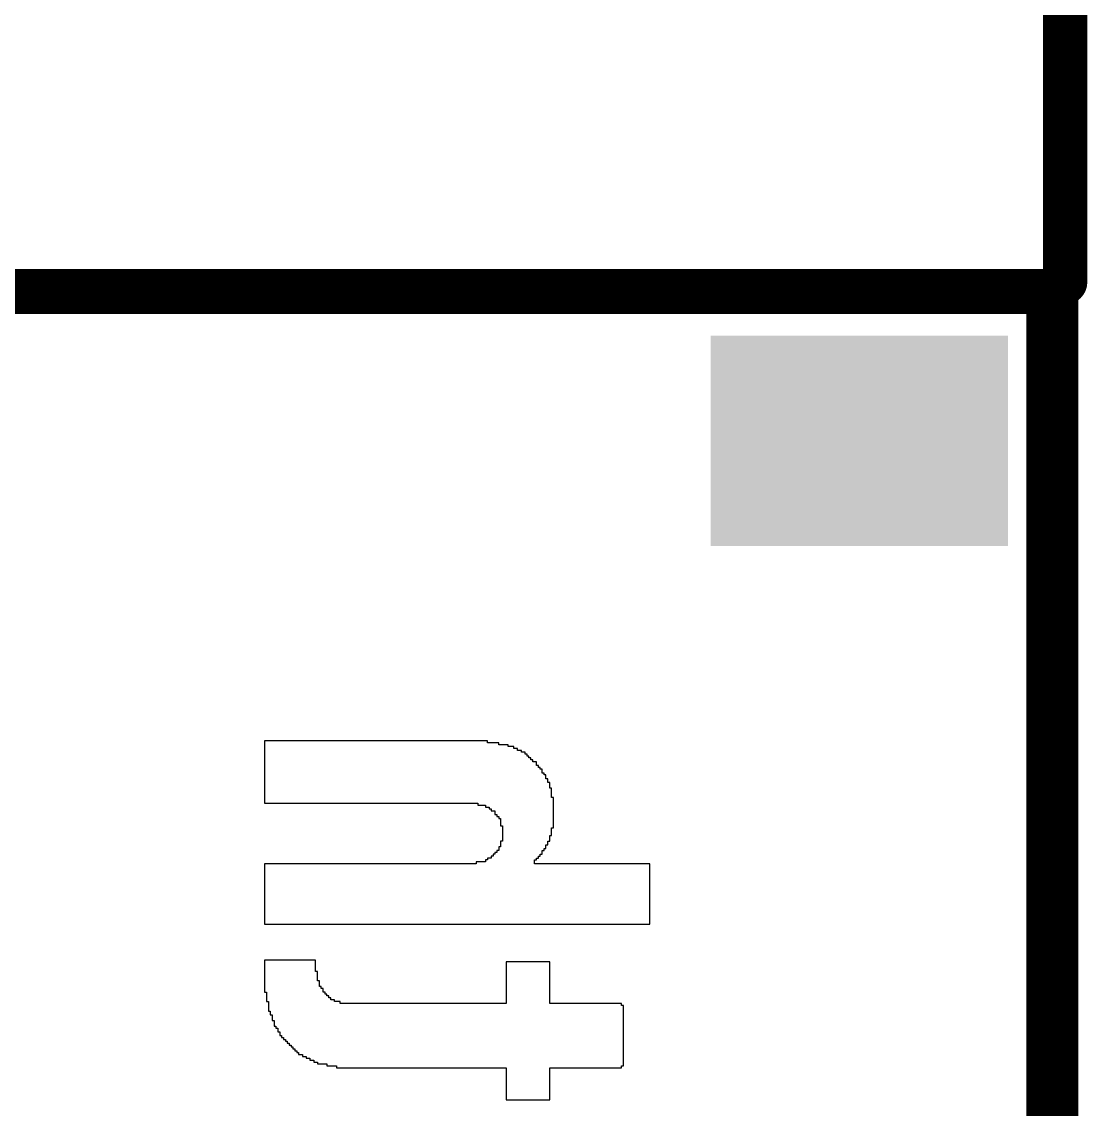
# Model space of a CAD drawing. Header units: inches. Extents: x -35 to 304, y -8 to 63.
# Drawn here: x 13.003 to 16.06, y 6.627 to 9.748 of the extents above; entities that cross this region are included whole.
import ezdxf

# ---------------------------------------------------------------- set-up
doc = ezdxf.new("R2010")
doc.units = ezdxf.units.IN
for name, color, linetype in [('Board Outline', 216, 'Continuous'), ('Bottom Overlay', 54, 'Continuous'), ('Dimensions', 6, 'Continuous'), ('Top Layer', 1, 'Continuous'), ('Top Overlay', 2, 'Continuous'), ('Top Paste', 8, 'Continuous'), ('Top Solder', 216, 'Continuous')]:
    doc.layers.add(name, color=color, linetype=linetype)

# ---------------------------------------------------------------- blocks, each defined once
blk = doc.blocks.new('EYSHSNZWZ_12')
at = {"layer": 'Top Layer'}
blk.add_hatch(color=1, dxfattribs=at).paths.add_polyline_path([(3.474999399999999, 1.47500086), (4.12500064, 1.47500086), (4.12500064, 1.07500166), (3.474999399999999, 1.07500166)])
at = {"layer": 'Top Paste'}
for points in [[(3.474999399999999, 1.47500086), (4.12500064, 1.47500086), (4.12500064, 1.07500166), (3.474999399999999, 1.07500166)], [(3.57999538, 1.12499902), (4.0199945, 1.12499902), (4.0199945, 1.42499842), (3.57999538, 1.42499842)]]:
    blk.add_hatch(color=8, dxfattribs=at).paths.add_polyline_path(points)
at = {"layer": 'Top Solder'}
blk.add_hatch(color=216, dxfattribs=at).paths.add_polyline_path([(3.3733994, 1.57660086), (4.22660064, 1.57660086), (4.22660064, 0.97340166), (3.3733994, 0.97340166)])
at = {"layer": 'Top Overlay'}
for points in [[(-4.318000000000001, 1.6764, 0.0762, 0.0762, 0), (4.318000000000001, 1.6764, 0.0762, 0.0762, 0)], [(4.318000000000001, -1.6764, 0.0762, 0.0762, 0), (4.318000000000001, 1.6764, 0.0762, 0.0762, 0)]]:
    blk.add_lwpolyline(points, format="xyseb", dxfattribs=at)
blk.add_lwpolyline([(4.29895, 1.6764, 0.0381, 0.0381, 1), (4.337050000000001, 1.6764, 0.0381, 0.0381, 1)], format="xyseb", close=True, dxfattribs=at)
blk.add_lwpolyline([(4.29895, 1.6764, 0.0381, 0.0381, 1), (4.337050000000001, 1.6764, 0.0381, 0.0381, 1)], format="xyseb", close=True, dxfattribs=at)

msp = doc.modelspace()

# ---------------------------------------------------------------- linework, layer by layer
at = {"layer": 'Board Outline'}
for points in [[(11.4981355, 9.00001248, 0.0762, 0.0762, 0), (15.9968692, 9.00001248, 0.0762, 0.0762, 0)], [(15.9968692, 9.00001248, 0.0762, 0.0762, 0), (15.9968819, 9.00002518, 0.0762, 0.0762, 0)], [(15.9968819, 2.54e-05, 0.0762, 0.0762, 0), (15.9968819, 9.00002518, 0.0762, 0.0762, 0)]]:
    msp.add_lwpolyline(points, format="xyseb", dxfattribs=at)
for points in [[(15.9778192, 9.00001248, 0.0381, 0.0381, 1), (16.0159192, 9.00001248, 0.0381, 0.0381, 1)], [(15.9778192, 9.00001248, 0.0381, 0.0381, 1), (16.0159192, 9.00001248, 0.0381, 0.0381, 1)], [(15.9778319, 9.00002518, 0.0381, 0.0381, 1), (16.0159319, 9.00002518, 0.0381, 0.0381, 1)], [(15.9778319, 9.00002518, 0.0381, 0.0381, 1), (16.0159319, 9.00002518, 0.0381, 0.0381, 1)]]:
    msp.add_lwpolyline(points, format="xyseb", close=True, dxfattribs=at)
at = {"layer": 'Bottom Overlay'}
for p, q in [((14.33905692, 7.683901319999999), (13.69965256, 7.683901319999999)), ((13.69965256, 7.683901319999999), (13.69965256, 7.50508532)), ((14.33905692, 7.67848096), (14.33905692, 7.683901319999999)), ((14.37156892, 7.67848096), (14.33905692, 7.67848096)), ((14.37156892, 7.673063139999999), (14.37156892, 7.67848096)), ((14.39866056, 7.673063139999999), (14.37156892, 7.673063139999999)), ((14.39866056, 7.66764532), (14.39866056, 7.673063139999999)), ((14.41491656, 7.66764532), (14.39866056, 7.66764532)), ((14.41491656, 7.66222496), (14.41491656, 7.66764532)), ((14.42575474, 7.66222496), (14.41491656, 7.66222496)), ((14.42575474, 7.656807140000001), (14.42575474, 7.66222496)), ((14.43659292, 7.656807140000001), (14.42575474, 7.656807140000001)), ((14.43659292, 7.65138932), (14.43659292, 7.656807140000001)), ((14.44742856, 7.65138932), (14.43659292, 7.65138932)), ((14.44742856, 7.64596896), (14.44742856, 7.65138932)), ((14.45284892, 7.64596896), (14.44742856, 7.64596896)), ((14.45284892, 7.640551139999999), (14.45284892, 7.64596896)), ((14.45826674, 7.640551139999999), (14.45284892, 7.640551139999999)), ((14.45826674, 7.63513332), (14.45826674, 7.640551139999999)), ((14.46368456, 7.63513332), (14.45826674, 7.63513332)), ((14.46368456, 7.629712959999999), (14.46368456, 7.63513332)), ((14.46910492, 7.629712959999999), (14.46368456, 7.629712959999999)), ((14.46910492, 7.62429514), (14.46910492, 7.629712959999999)), ((14.47994056, 7.62429514), (14.46910492, 7.62429514)), ((14.47994056, 7.61345696), (14.47994056, 7.62429514)), ((14.48536092, 7.61345696), (14.47994056, 7.61345696)), ((14.48536092, 7.60803914), (14.48536092, 7.61345696)), ((14.49077874, 7.60803914), (14.48536092, 7.60803914)), ((14.49077874, 7.60262132), (14.49077874, 7.60803914)), ((14.49619656, 7.60262132), (14.49077874, 7.60262132)), ((14.49619656, 7.59178314), (14.49619656, 7.60262132)), ((14.50161692, 7.59178314), (14.49619656, 7.59178314)), ((14.50161692, 7.58636532), (14.50161692, 7.59178314)), ((14.50703474, 7.58636532), (14.50161692, 7.58636532)), ((14.50703474, 7.575527139999999), (14.50703474, 7.58636532)), ((14.51245256, 7.575527139999999), (14.50703474, 7.575527139999999)), ((14.51245256, 7.564688959999999), (14.51245256, 7.575527139999999)), ((14.51787292, 7.564688959999999), (14.51245256, 7.564688959999999)), ((14.51787292, 7.54843296), (14.51787292, 7.564688959999999)), ((14.52329074, 7.54843296), (14.51787292, 7.54843296)), ((14.52329074, 7.521341319999999), (14.52329074, 7.54843296)), ((14.52870856, 7.521341319999999), (14.52329074, 7.521341319999999)), ((14.52870856, 7.434640959999999), (14.52870856, 7.521341319999999)), ((13.69965256, 7.50508532), (14.10063474, 7.50508532)), ((14.10063474, 7.50508532), (14.10605256, 7.50508532)), ((14.10605256, 7.50508532), (14.31196274, 7.50508532)), ((14.31196274, 7.50508532), (14.31196274, 7.499664959999999)), ((14.31196274, 7.499664959999999), (14.33363656, 7.499664959999999)), ((14.33363656, 7.499664959999999), (14.33363656, 7.49424714)), ((14.33363656, 7.49424714), (14.34447474, 7.49424714)), ((14.34447474, 7.49424714), (14.34447474, 7.488829319999999)), ((14.34447474, 7.488829319999999), (14.34989256, 7.488829319999999)), ((14.34989256, 7.488829319999999), (14.34989256, 7.483408959999999)), ((14.34989256, 7.483408959999999), (14.36073074, 7.483408959999999)), ((14.36073074, 7.483408959999999), (14.36073074, 7.47257332)), ((14.36073074, 7.47257332), (14.36614856, 7.47257332)), ((14.36614856, 7.47257332), (14.36614856, 7.467152959999999)), ((14.36614856, 7.467152959999999), (14.37156892, 7.467152959999999)), ((14.37156892, 7.467152959999999), (14.37156892, 7.46173514)), ((14.37156892, 7.46173514), (14.37698674, 7.46173514)), ((14.37698674, 7.46173514), (14.37698674, 7.44006132)), ((14.37698674, 7.44006132), (14.38240456, 7.44006132)), ((14.38240456, 7.44006132), (14.38240456, 7.39671114)), ((14.52329074, 7.412967139999999), (14.52329074, 7.434640959999999)), ((14.52329074, 7.434640959999999), (14.52870856, 7.434640959999999)), ((14.38240456, 7.39671114), (14.37698674, 7.39671114)), ((14.37698674, 7.39671114), (14.37698674, 7.38045514)), ((14.51245256, 7.385872959999999), (14.51245256, 7.39671114)), ((14.51245256, 7.39671114), (14.51787292, 7.39671114)), ((14.51787292, 7.39671114), (14.51787292, 7.412967139999999)), ((14.51787292, 7.412967139999999), (14.52329074, 7.412967139999999)), ((14.36614856, 7.364199139999999), (14.36073074, 7.364199139999999)), ((14.36073074, 7.364199139999999), (14.36073074, 7.35878132)), ((14.37156892, 7.36961696), (14.36614856, 7.36961696)), ((14.36614856, 7.36961696), (14.36614856, 7.364199139999999)), ((14.37698674, 7.38045514), (14.37156892, 7.38045514)), ((14.37156892, 7.38045514), (14.37156892, 7.36961696)), ((14.49619656, 7.35878132), (14.49619656, 7.36961696)), ((14.49619656, 7.36961696), (14.50161692, 7.36961696)), ((14.50161692, 7.36961696), (14.50161692, 7.37503732)), ((14.50161692, 7.37503732), (14.50703474, 7.37503732)), ((14.50703474, 7.37503732), (14.50703474, 7.385872959999999)), ((14.50703474, 7.385872959999999), (14.51245256, 7.385872959999999)), ((14.33363656, 7.33710496), (14.30654492, 7.33710496)), ((14.30654492, 7.33710496), (14.30654492, 7.33168714)), ((14.33905692, 7.342525319999999), (14.33363656, 7.342525319999999)), ((14.33363656, 7.342525319999999), (14.33363656, 7.33710496)), ((14.34989256, 7.34794314), (14.33905692, 7.34794314)), ((14.33905692, 7.34794314), (14.33905692, 7.342525319999999)), ((14.35531292, 7.35336096), (14.34989256, 7.35336096)), ((14.34989256, 7.35336096), (14.34989256, 7.34794314)), ((14.36073074, 7.35878132), (14.35531292, 7.35878132)), ((14.35531292, 7.35878132), (14.35531292, 7.35336096)), ((14.47452274, 7.33168714), (14.47452274, 7.342525319999999)), ((14.47452274, 7.342525319999999), (14.47994056, 7.342525319999999)), ((14.47994056, 7.342525319999999), (14.47994056, 7.34794314)), ((14.47994056, 7.34794314), (14.48536092, 7.34794314)), ((14.48536092, 7.34794314), (14.48536092, 7.35336096)), ((14.48536092, 7.35336096), (14.49077874, 7.35336096)), ((14.49077874, 7.35336096), (14.49077874, 7.35878132)), ((14.49077874, 7.35878132), (14.49619656, 7.35878132)), ((14.30654492, 7.33168714), (13.69965256, 7.33168714)), ((13.69965256, 7.33168714), (13.69965256, 7.158288959999999)), ((14.80506056, 7.33168714), (14.47452274, 7.33168714)), ((14.80506056, 7.158288959999999), (14.80506056, 7.33168714)), ((13.69965256, 7.158288959999999), (14.80506056, 7.158288959999999)), ((13.84595656, 7.05533514), (13.69965256, 7.05533514)), ((13.69965256, 7.05533514), (13.69965256, 6.96321696)), ((13.84595656, 7.022823139999999), (13.84595656, 7.05533514)), ((13.85137692, 7.022823139999999), (13.84595656, 7.022823139999999)), ((13.85137692, 6.99572896), (13.85137692, 7.022823139999999)), ((14.51787292, 7.04991732), (14.39324274, 7.04991732)), ((14.39324274, 7.04991732), (14.39324274, 6.93070496)), ((14.51787292, 6.93070496), (14.51787292, 7.04991732)), ((13.85679474, 6.99572896), (13.85137692, 6.99572896)), ((13.85679474, 6.979472959999999), (13.85679474, 6.99572896)), ((13.69965256, 6.96321696), (13.70507292, 6.96321696)), ((13.70507292, 6.96321696), (13.70507292, 6.936125319999999)), ((13.86221256, 6.979472959999999), (13.85679474, 6.979472959999999)), ((13.86221256, 6.97405514), (13.86221256, 6.979472959999999)), ((13.86763292, 6.97405514), (13.86221256, 6.97405514)), ((13.86763292, 6.96321696), (13.86763292, 6.97405514)), ((13.87305074, 6.96321696), (13.86763292, 6.96321696)), ((13.87305074, 6.957799139999999), (13.87305074, 6.96321696)), ((13.70507292, 6.936125319999999), (13.71049074, 6.936125319999999)), ((13.71049074, 6.936125319999999), (13.71049074, 6.90903114)), ((13.87846856, 6.957799139999999), (13.87305074, 6.957799139999999)), ((13.87846856, 6.95238132), (13.87846856, 6.957799139999999)), ((13.88388892, 6.95238132), (13.87846856, 6.95238132)), ((13.88388892, 6.946960959999999), (13.88388892, 6.95238132)), ((13.88930674, 6.946960959999999), (13.88388892, 6.946960959999999)), ((13.88930674, 6.941543139999999), (13.88930674, 6.946960959999999)), ((13.90014492, 6.941543139999999), (13.88930674, 6.941543139999999)), ((13.90014492, 6.936125319999999), (13.90014492, 6.941543139999999)), ((13.91640092, 6.936125319999999), (13.90014492, 6.936125319999999)), ((13.91640092, 6.93070496), (13.91640092, 6.936125319999999)), ((14.39324274, 6.93070496), (13.91640092, 6.93070496)), ((14.72378056, 6.93070496), (14.51787292, 6.93070496)), ((14.72378056, 6.925287139999999), (14.72378056, 6.93070496)), ((13.71049074, 6.90903114), (13.71590856, 6.90903114)), ((13.71590856, 6.90903114), (13.71590856, 6.898192959999999)), ((13.71590856, 6.898192959999999), (13.72132892, 6.898192959999999)), ((13.72132892, 6.898192959999999), (13.72132892, 6.88193696)), ((14.72920092, 6.925287139999999), (14.72378056, 6.925287139999999)), ((14.72920092, 6.75188896), (14.72920092, 6.925287139999999)), ((13.72132892, 6.88193696), (13.72674674, 6.88193696)), ((13.72674674, 6.88193696), (13.72674674, 6.86568096)), ((13.72674674, 6.86568096), (13.73216456, 6.86568096)), ((13.73216456, 6.86568096), (13.73216456, 6.860263140000001)), ((13.73216456, 6.860263140000001), (13.73758492, 6.860263140000001)), ((13.73758492, 6.860263140000001), (13.73758492, 6.84942496)), ((13.73758492, 6.84942496), (13.74300274, 6.84942496)), ((13.74300274, 6.84942496), (13.74300274, 6.838589320000001)), ((13.74300274, 6.838589320000001), (13.74842056, 6.838589320000001)), ((13.74842056, 6.838589320000001), (13.74842056, 6.833168959999999)), ((13.74842056, 6.833168959999999), (13.75384092, 6.833168959999999)), ((13.75384092, 6.833168959999999), (13.75384092, 6.82775114)), ((13.75384092, 6.82775114), (13.75925874, 6.82775114)), ((13.75925874, 6.82775114), (13.75925874, 6.822333319999999)), ((13.75925874, 6.822333319999999), (13.76467656, 6.822333319999999)), ((13.76467656, 6.822333319999999), (13.76467656, 6.81691296)), ((13.76467656, 6.81691296), (13.77009692, 6.81691296)), ((13.77009692, 6.81691296), (13.77009692, 6.81149514)), ((13.77009692, 6.81149514), (13.77551474, 6.81149514)), ((13.77551474, 6.81149514), (13.77551474, 6.80607732)), ((13.77551474, 6.80607732), (13.78093256, 6.80607732)), ((13.78093256, 6.80607732), (13.78093256, 6.80065696)), ((13.78093256, 6.80065696), (13.78635292, 6.80065696)), ((13.78635292, 6.80065696), (13.78635292, 6.795239140000001)), ((13.78635292, 6.795239140000001), (13.79177074, 6.795239140000001)), ((13.79177074, 6.795239140000001), (13.79177074, 6.78982132)), ((13.79177074, 6.78982132), (13.79718856, 6.78982132)), ((13.79718856, 6.78982132), (13.79718856, 6.78440096)), ((13.79718856, 6.78440096), (13.80802674, 6.78440096)), ((13.80802674, 6.78440096), (13.80802674, 6.778983139999999)), ((13.80802674, 6.778983139999999), (13.81886492, 6.778983139999999)), ((13.81886492, 6.778983139999999), (13.81886492, 6.77356532)), ((13.81886492, 6.77356532), (13.82970056, 6.77356532)), ((13.82970056, 6.77356532), (13.82970056, 6.768144959999999)), ((13.82970056, 6.768144959999999), (13.84053874, 6.768144959999999)), ((13.84053874, 6.768144959999999), (13.84053874, 6.76272714)), ((13.84053874, 6.76272714), (13.85137692, 6.76272714)), ((13.85137692, 6.76272714), (13.85137692, 6.757309319999999)), ((13.85137692, 6.757309319999999), (13.87846856, 6.757309319999999)), ((13.87846856, 6.757309319999999), (13.87846856, 6.75188896)), ((13.87846856, 6.75188896), (13.90556274, 6.75188896)), ((13.90556274, 6.75188896), (13.90556274, 6.74647114)), ((13.90556274, 6.74647114), (14.39324274, 6.74647114)), ((14.39324274, 6.74647114), (14.39324274, 6.65435296)), ((14.51787292, 6.66519114), (14.51787292, 6.74647114)), ((14.51787292, 6.74647114), (14.72378056, 6.74647114)), ((14.72378056, 6.74647114), (14.72378056, 6.75188896)), ((14.72378056, 6.75188896), (14.72920092, 6.75188896)), ((14.39324274, 6.65435296), (14.51787292, 6.65435296)), ((14.51787292, 6.659773319999999), (14.51787292, 6.66519114)), ((14.51787292, 6.65435296), (14.51787292, 6.659773319999999))]:
    msp.add_line(p, q, dxfattribs=at)
at = {"layer": 'Dimensions'}
for points in [[(15.9968819, 9.29212518, 0.127, 0.127, 0), (15.9968819, 17.8054, 0.127, 0.127, 0)], [(15.9968692, 9.00001248, 0.127, 0.127, 0), (15.9968692, 10.5918, 0.127, 0.127, 0)]]:
    msp.add_lwpolyline(points, format="xyseb", dxfattribs=at)
for points in [[(15.9651319, 9.29212518, 0.0635, 0.0635, 1), (16.0286319, 9.29212518, 0.0635, 0.0635, 1)], [(15.9651192, 9.00001248, 0.0635, 0.0635, 1), (16.0286192, 9.00001248, 0.0635, 0.0635, 1)]]:
    msp.add_lwpolyline(points, format="xyseb", close=True, dxfattribs=at)

# ---------------------------------------------------------------- block references
msp.add_blockref('EYSHSNZWZ_12', (11.60607026, 7.27041218))

doc.saveas('drawing.dxf')
